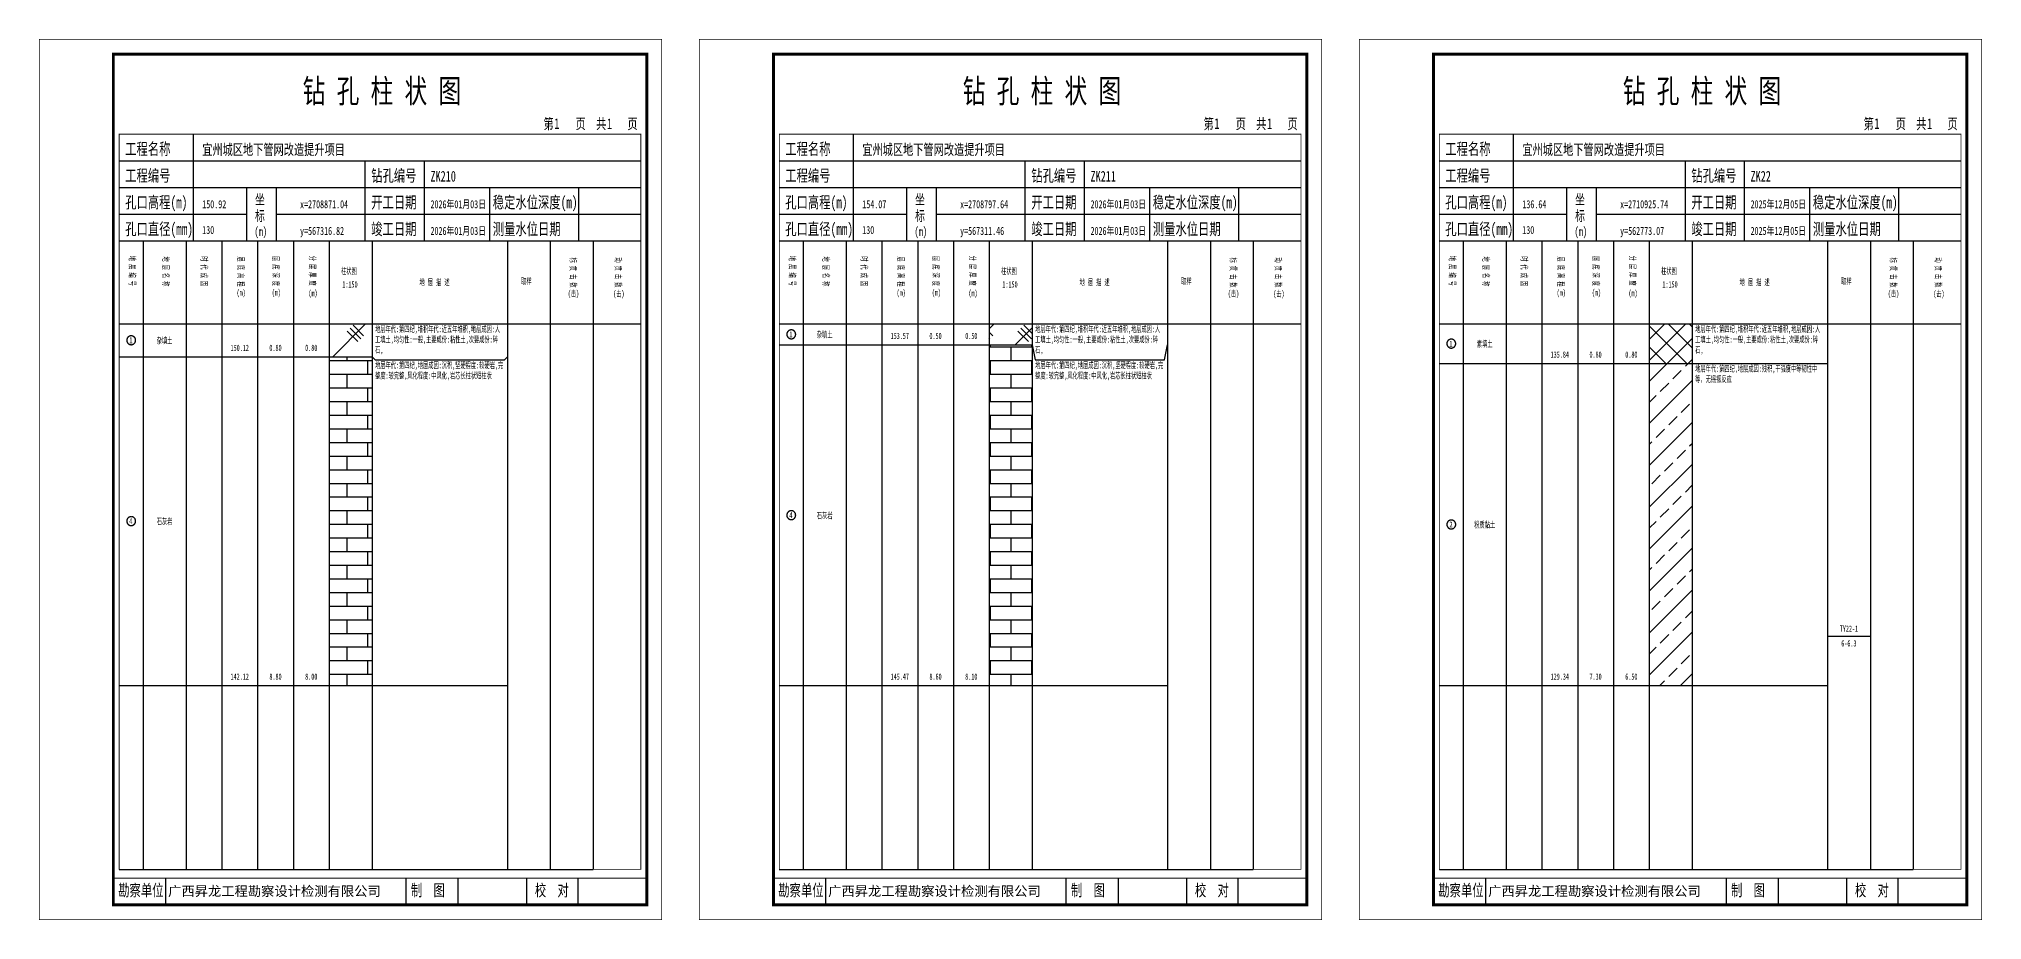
# Model space of a CAD drawing. Header units: millimetres. Extents: x 0 to 2711117, y 0 to 567555.
# Drawn here: x 49659 to 50315, y 0 to 297 of the extents above; entities that cross this region are included whole.
import ezdxf
from ezdxf.enums import TextEntityAlignment as Align

# ---------------------------------------------------------------- set-up
doc = ezdxf.new("R2010")
doc.units = ezdxf.units.MM
doc.layers.add('GICAD_POU_TEXTS', color=7, linetype='Continuous')
doc.layers.add('勘察点图例', color=7, linetype='Continuous')
doc.styles.add('HEAD_FONT', font='simfang.ttf', dxfattribs={"width": 0.6})
doc.styles.add('HEAD_FONT2', font='simfang.ttf', dxfattribs={"width": 0.6})
doc.styles.add('HT', font='simhei.ttf')
doc.styles.add('LZ_FONT', font='simfang.ttf', dxfattribs={"width": 0.7, "height": 8})
doc.styles.add('成果图图块', font='simfang.ttf', dxfattribs={"height": 2.5})
doc.styles.add('成果图表体', font='simfang.ttf', dxfattribs={"width": 0.6, "height": 2.1})
pattern_1 = [(45, (0, 0), (-7.0710678, 7.0710678), []), (135, (2.5, -1), (-14.142136, -14.142136), [5, -15]), (135, (1.5, -2), (-14.142136, -14.142136), [5, -15]), (135, (0.5, -3), (-14.142136, -14.142136), [5, -15]), (135, (16.5, -1), (-14.142136, -14.142136), [5, -15]), (135, (15.5, -2), (-14.142136, -14.142136), [5, -15]), (135, (14.5, -3), (-14.142136, -14.142136), [5, -15])]
pattern_2 = [(0, (0, 0), (0, 4.6), []), (90, (0, 0), (-7, 4.6), [4.6, -4.6])]

# ---------------------------------------------------------------- blocks, each defined once
blk = doc.blocks.new('ZK210')
for p, q in [((52, 229), (52, 265)), ((27, 256), (203, 256)), ((110, 229), (110, 256)), ((130, 229), (130, 256)), ((27, 247), (203, 247)), ((70, 229), (70, 247)), ((80, 229), (80, 247)), ((152, 229), (152, 247)), ((182, 229), (182, 247)), ((27, 238), (70, 238)), ((80, 238), (203, 238)), ((27, 229), (35.05, 229)), ((35.05, 229), (35.05, 17)), ((35.05, 229), (49.53, 229)), ((49.53, 229), (49.53, 17)), ((49.53, 229), (61.6, 229)), ((61.6, 229), (61.6, 17)), ((61.6, 229), (73.68, 229)), ((73.68, 229), (73.68, 17)), ((73.68, 229), (85.75, 229)), ((85.75, 229), (85.75, 17)), ((85.75, 229), (97.82, 229)), ((97.82, 229), (97.82, 17)), ((97.82, 229), (112.3, 229)), ((112.3, 229), (112.3, 17)), ((112.3, 229), (157.93, 229)), ((157.93, 229), (157.93, 17)), ((157.93, 229), (172.42, 229)), ((172.42, 229), (172.42, 17)), ((172.42, 229), (186.9, 229)), ((186.9, 229), (186.9, 17)), ((186.9, 229), (203, 229)), ((27, 201), (203, 201)), ((27, 17), (35.05, 17)), ((35.05, 17), (49.53, 17)), ((42.74, 4.95), (42.74, 13.95)), ((42.74, 4.95), (42.74, 13.95)), ((49.53, 17), (61.6, 17)), ((61.6, 17), (73.68, 17)), ((73.68, 17), (85.75, 17)), ((85.75, 17), (97.82, 17)), ((97.82, 17), (112.3, 17)), ((112.3, 17), (157.93, 17)), ((123.83, 4.95), (123.83, 13.95)), ((141.38, 4.95), (141.38, 13.95)), ((157.93, 17), (172.42, 17)), ((164.48, 4.95), (164.48, 13.95)), ((172.42, 17), (186.9, 17)), ((181.84, 4.95), (181.84, 13.95)), ((181.84, 4.95), (181.84, 13.95))]:
    blk.add_line(p, q)
for points, const_width in [([(0, 0), (210, 0), (210, 297), (0, 297)], 0.25), ([(25, 5), (205, 5), (205, 292), (25, 292)], 1), ([(27, 265), (203, 265), (203, 17), (27, 17)], 0.3)]:
    blk.add_lwpolyline(points, close=True, dxfattribs=dict(const_width=const_width))
at = {"const_width": 0.3}
for points in [[(27, 229), (203, 229)], [(25, 14), (205, 14)]]:
    blk.add_lwpolyline(points, dxfattribs=at)
at = {"style": 'LZ_FONT', "width": 0.7}
for s, height, p in [('钻 孔 柱 状 图', 8, (88.9, 275.54)), ('第', 3.6, (170.12, 266.7)), ('1', 3.6, (173.78, 266.75)), ('页', 3.6, (180.96, 266.7)), ('共', 3.6, (187.88, 266.7)), ('1', 3.6, (191.54, 266.7)), ('页', 3.6, (198.44, 266.7)), ('工程名称', 4, (29, 258)), ('宜州城区地下管网改造提升项目', 3.6, (55, 258)), ('工程编号', 4, (29, 249)), ('钻孔编号', 4, (112, 249)), ('ZK210', 3.6, (132, 249)), ('孔口高程(m)', 4, (29, 240)), ('150.92', 2.7, (55, 240)), ('坐', 3.5, (72.79, 241.24)), ('x=2708871.04', 2.7, (88, 240)), ('开工日期', 4, (112, 240)), ('2026年01月03日', 2.7, (132, 240)), ('稳定水位深度(m)', 4, (153, 240)), ('标', 3.5, (72.79, 235.7)), ('孔口直径(mm)', 4, (29, 231)), ('130', 2.7, (54.98, 231.31)), ('(m) ', 3, (72.59, 230.65)), ('y=567316.82', 2.7, (88, 231)), ('竣工日期', 4, (112, 231)), ('2026年01月03日', 2.7, (132, 231)), ('测量水位日期', 4, (153, 231)), ('勘察单位', 4, (26.65, 7.95)), ('制  图', 4, (125.4, 7.95)), ('校  对', 4, (167.22, 7.95))]:
    blk.add_text(s, height=height, dxfattribs=at).set_placement(p)
at = {"style": 'HT'}
blk.add_text('广西昇龙工程勘察设计检测有限公司', height=3.2865, dxfattribs=at).set_placement((43.48, 8.02))
at = {"char_height": 2.1, "width": 22.806, "attachment_point": 1, "rotation": 270, "style": 'HEAD_FONT'}
for s, insert in [('地 层 编 号', (32.46, 223.92)), ('地 层 名 称', (43.79, 223.76)), ('时 代 成 因', (56.67, 223.83)), ('层 底 高 程', (69.07, 223.71)), ('层 底 深 度', (80.9, 223.91)), ('分 层 厚 度', (93.26, 224.01)), ('标 贯 击 数', (181.21, 223.37)), ('动 贯 击 数', (196.38, 223.43))]:
    blk.add_mtext(s, dxfattribs=dict(at, insert=insert))
at = {"char_height": 2.1, "attachment_point": 1}
for s, insert, width, style in [('柱状图', (101.82, 219.87), 7.855, 'HEAD_FONT2'), ('地 层 描 述', (128.29, 216.11), 22.0781, 'HEAD_FONT2'), ('取样', (162.58, 216.44), 7.855, 'HEAD_FONT2'), ('(m)', (66.58, 212.56), 4.7944, 'HEAD_FONT'), ('(m)', (78.47, 212.61), 4.7944, 'HEAD_FONT'), ('(m)', (90.81, 212.43), 4.7944, 'HEAD_FONT'), ('1:150', (102.26, 215.36), 6.9223, 'HEAD_FONT2'), ('(击)', (178.33, 212.31), 7.855, 'HEAD_FONT2'), ('(击)', (193.64, 212.22), 7.855, 'HEAD_FONT2')]:
    blk.add_mtext(s, dxfattribs=dict(at, insert=insert, width=width, style=style))
blk = doc.blocks.new('ZK210_0')
at = {"color": 7}
blk.add_polyline3d([(-1.5, 0.02, 0), (-1.5, -0.06, 0), (-1.49, -0.13, 0), (-1.48, -0.2, 0), (-1.47, -0.28, 0), (-1.46, -0.35, 0), (-1.44, -0.42, 0), (-1.41, -0.49, 0), (-1.39, -0.56, 0), (-1.36, -0.63, 0), (-1.32, -0.69, 0), (-1.29, -0.76, 0), (-1.25, -0.82, 0), (-1.2, -0.88, 0), (-1.16, -0.94, 0), (-1.11, -0.99, 0), (-1.06, -1.04, 0), (-1.01, -1.1, 0), (-0.95, -1.14, 0), (-0.89, -1.19, 0), (-0.83, -1.23, 0), (-0.77, -1.27, 0), (-0.71, -1.31, 0), (-0.64, -1.34, 0), (-0.57, -1.37, 0), (-0.51, -1.4, 0), (-0.44, -1.42, 0), (-0.36, -1.44, 0), (-0.29, -1.46, 0), (-0.22, -1.47, 0), (-0.15, -1.48, 0), (-0.07, -1.48, 0), (0, -1.48, 0), (0.07, -1.48, 0), (0.15, -1.48, 0), (0.22, -1.47, 0), (0.29, -1.46, 0), (0.36, -1.44, 0), (0.44, -1.42, 0), (0.51, -1.4, 0), (0.57, -1.37, 0), (0.64, -1.34, 0), (0.71, -1.31, 0), (0.77, -1.27, 0), (0.83, -1.23, 0), (0.89, -1.19, 0), (0.95, -1.14, 0), (1.01, -1.1, 0), (1.06, -1.04, 0), (1.11, -0.99, 0), (1.16, -0.94, 0), (1.2, -0.88, 0), (1.25, -0.82, 0), (1.29, -0.76, 0), (1.32, -0.69, 0), (1.36, -0.63, 0), (1.39, -0.56, 0), (1.41, -0.49, 0), (1.44, -0.42, 0), (1.46, -0.35, 0), (1.47, -0.28, 0), (1.48, -0.2, 0), (1.49, -0.13, 0), (1.5, -0.06, 0), (1.5, 0.02, 0), (1.5, 0.09, 0), (1.49, 0.16, 0), (1.48, 0.24, 0), (1.47, 0.31, 0), (1.46, 0.38, 0), (1.44, 0.45, 0), (1.41, 0.52, 0), (1.39, 0.59, 0), (1.36, 0.66, 0), (1.32, 0.72, 0), (1.29, 0.79, 0), (1.25, 0.85, 0), (1.2, 0.91, 0), (1.16, 0.97, 0), (1.11, 1.02, 0), (1.06, 1.08, 0), (1.01, 1.13, 0), (0.95, 1.18, 0), (0.89, 1.22, 0), (0.83, 1.26, 0), (0.77, 1.3, 0), (0.71, 1.34, 0), (0.64, 1.37, 0), (0.57, 1.4, 0), (0.51, 1.43, 0), (0.44, 1.45, 0), (0.36, 1.47, 0), (0.29, 1.49, 0), (0.22, 1.5, 0), (0.15, 1.51, 0), (0.07, 1.51, 0), (0, 1.52, 0), (-0.07, 1.51, 0), (-0.15, 1.51, 0), (-0.22, 1.5, 0), (-0.29, 1.49, 0), (-0.36, 1.47, 0), (-0.44, 1.45, 0), (-0.51, 1.43, 0), (-0.57, 1.4, 0), (-0.64, 1.37, 0), (-0.71, 1.34, 0), (-0.77, 1.3, 0), (-0.83, 1.26, 0), (-0.89, 1.22, 0), (-0.95, 1.18, 0), (-1.01, 1.13, 0), (-1.06, 1.08, 0), (-1.11, 1.02, 0), (-1.16, 0.97, 0), (-1.2, 0.91, 0), (-1.25, 0.85, 0), (-1.29, 0.79, 0), (-1.32, 0.72, 0), (-1.36, 0.66, 0), (-1.39, 0.59, 0), (-1.41, 0.52, 0), (-1.44, 0.45, 0), (-1.46, 0.38, 0), (-1.47, 0.31, 0), (-1.48, 0.24, 0), (-1.49, 0.16, 0), (-1.5, 0.09, 0), (-1.5, 0.02, 0)], dxfattribs=at)
at = {"layer": 'GICAD_POU_TEXTS', "color": 7, "style": '成果图图块', "width": 0.7}
blk.add_text('1', height=2, dxfattribs=at).set_placement((-0.09, -0.99), align=Align.CENTER)
blk = doc.blocks.new('ZK210_1')
at = {"color": 7}
blk.add_polyline3d([(-1.5, 0.02, 0), (-1.5, -0.06, 0), (-1.49, -0.13, 0), (-1.48, -0.2, 0), (-1.47, -0.28, 0), (-1.46, -0.35, 0), (-1.44, -0.42, 0), (-1.41, -0.49, 0), (-1.39, -0.56, 0), (-1.36, -0.63, 0), (-1.32, -0.69, 0), (-1.29, -0.76, 0), (-1.25, -0.82, 0), (-1.2, -0.88, 0), (-1.16, -0.94, 0), (-1.11, -0.99, 0), (-1.06, -1.04, 0), (-1.01, -1.1, 0), (-0.95, -1.14, 0), (-0.89, -1.19, 0), (-0.83, -1.23, 0), (-0.77, -1.27, 0), (-0.71, -1.31, 0), (-0.64, -1.34, 0), (-0.57, -1.37, 0), (-0.51, -1.4, 0), (-0.44, -1.42, 0), (-0.36, -1.44, 0), (-0.29, -1.46, 0), (-0.22, -1.47, 0), (-0.15, -1.48, 0), (-0.07, -1.48, 0), (0, -1.48, 0), (0.07, -1.48, 0), (0.15, -1.48, 0), (0.22, -1.47, 0), (0.29, -1.46, 0), (0.36, -1.44, 0), (0.44, -1.42, 0), (0.51, -1.4, 0), (0.57, -1.37, 0), (0.64, -1.34, 0), (0.71, -1.31, 0), (0.77, -1.27, 0), (0.83, -1.23, 0), (0.89, -1.19, 0), (0.95, -1.14, 0), (1.01, -1.1, 0), (1.06, -1.04, 0), (1.11, -0.99, 0), (1.16, -0.94, 0), (1.2, -0.88, 0), (1.25, -0.82, 0), (1.29, -0.76, 0), (1.32, -0.69, 0), (1.36, -0.63, 0), (1.39, -0.56, 0), (1.41, -0.49, 0), (1.44, -0.42, 0), (1.46, -0.35, 0), (1.47, -0.28, 0), (1.48, -0.2, 0), (1.49, -0.13, 0), (1.5, -0.06, 0), (1.5, 0.02, 0), (1.5, 0.09, 0), (1.49, 0.16, 0), (1.48, 0.24, 0), (1.47, 0.31, 0), (1.46, 0.38, 0), (1.44, 0.45, 0), (1.41, 0.52, 0), (1.39, 0.59, 0), (1.36, 0.66, 0), (1.32, 0.72, 0), (1.29, 0.79, 0), (1.25, 0.85, 0), (1.2, 0.91, 0), (1.16, 0.97, 0), (1.11, 1.02, 0), (1.06, 1.08, 0), (1.01, 1.13, 0), (0.95, 1.18, 0), (0.89, 1.22, 0), (0.83, 1.26, 0), (0.77, 1.3, 0), (0.71, 1.34, 0), (0.64, 1.37, 0), (0.57, 1.4, 0), (0.51, 1.43, 0), (0.44, 1.45, 0), (0.36, 1.47, 0), (0.29, 1.49, 0), (0.22, 1.5, 0), (0.15, 1.51, 0), (0.07, 1.51, 0), (0, 1.52, 0), (-0.07, 1.51, 0), (-0.15, 1.51, 0), (-0.22, 1.5, 0), (-0.29, 1.49, 0), (-0.36, 1.47, 0), (-0.44, 1.45, 0), (-0.51, 1.43, 0), (-0.57, 1.4, 0), (-0.64, 1.37, 0), (-0.71, 1.34, 0), (-0.77, 1.3, 0), (-0.83, 1.26, 0), (-0.89, 1.22, 0), (-0.95, 1.18, 0), (-1.01, 1.13, 0), (-1.06, 1.08, 0), (-1.11, 1.02, 0), (-1.16, 0.97, 0), (-1.2, 0.91, 0), (-1.25, 0.85, 0), (-1.29, 0.79, 0), (-1.32, 0.72, 0), (-1.36, 0.66, 0), (-1.39, 0.59, 0), (-1.41, 0.52, 0), (-1.44, 0.45, 0), (-1.46, 0.38, 0), (-1.47, 0.31, 0), (-1.48, 0.24, 0), (-1.49, 0.16, 0), (-1.5, 0.09, 0), (-1.5, 0.02, 0)], dxfattribs=at)
at = {"layer": 'GICAD_POU_TEXTS', "color": 7, "style": '成果图图块', "width": 0.7}
blk.add_text('4', height=2, dxfattribs=at).set_placement((-0.09, -0.99), align=Align.CENTER)
blk = doc.blocks.new('ZK211')
for p, q in [((52, 229), (52, 265)), ((27, 256), (203, 256)), ((110, 229), (110, 256)), ((130, 229), (130, 256)), ((27, 247), (203, 247)), ((70, 229), (70, 247)), ((80, 229), (80, 247)), ((152, 229), (152, 247)), ((182, 229), (182, 247)), ((27, 238), (70, 238)), ((80, 238), (203, 238)), ((27, 229), (35.05, 229)), ((35.05, 229), (35.05, 17)), ((35.05, 229), (49.53, 229)), ((49.53, 229), (49.53, 17)), ((49.53, 229), (61.6, 229)), ((61.6, 229), (61.6, 17)), ((61.6, 229), (73.68, 229)), ((73.68, 229), (73.68, 17)), ((73.68, 229), (85.75, 229)), ((85.75, 229), (85.75, 17)), ((85.75, 229), (97.82, 229)), ((97.82, 229), (97.82, 17)), ((97.82, 229), (112.3, 229)), ((112.3, 229), (112.3, 17)), ((112.3, 229), (157.93, 229)), ((157.93, 229), (157.93, 17)), ((157.93, 229), (172.42, 229)), ((172.42, 229), (172.42, 17)), ((172.42, 229), (186.9, 229)), ((186.9, 229), (186.9, 17)), ((186.9, 229), (203, 229)), ((27, 201), (203, 201)), ((27, 17), (35.05, 17)), ((35.05, 17), (49.53, 17)), ((42.74, 4.95), (42.74, 13.95)), ((42.74, 4.95), (42.74, 13.95)), ((49.53, 17), (61.6, 17)), ((61.6, 17), (73.68, 17)), ((73.68, 17), (85.75, 17)), ((85.75, 17), (97.82, 17)), ((97.82, 17), (112.3, 17)), ((112.3, 17), (157.93, 17)), ((123.83, 4.95), (123.83, 13.95)), ((141.38, 4.95), (141.38, 13.95)), ((157.93, 17), (172.42, 17)), ((164.48, 4.95), (164.48, 13.95)), ((172.42, 17), (186.9, 17)), ((181.84, 4.95), (181.84, 13.95)), ((181.84, 4.95), (181.84, 13.95))]:
    blk.add_line(p, q)
for points, const_width in [([(0, 0), (210, 0), (210, 297), (0, 297)], 0.25), ([(25, 5), (205, 5), (205, 292), (25, 292)], 1), ([(27, 265), (203, 265), (203, 17), (27, 17)], 0.3)]:
    blk.add_lwpolyline(points, close=True, dxfattribs=dict(const_width=const_width))
at = {"const_width": 0.3}
for points in [[(27, 229), (203, 229)], [(25, 14), (205, 14)]]:
    blk.add_lwpolyline(points, dxfattribs=at)
at = {"style": 'LZ_FONT', "width": 0.7}
for s, height, p in [('钻 孔 柱 状 图', 8, (88.9, 275.54)), ('第', 3.6, (170.12, 266.7)), ('1', 3.6, (173.78, 266.75)), ('页', 3.6, (180.96, 266.7)), ('共', 3.6, (187.88, 266.7)), ('1', 3.6, (191.54, 266.7)), ('页', 3.6, (198.44, 266.7)), ('工程名称', 4, (29, 258)), ('宜州城区地下管网改造提升项目', 3.6, (55, 258)), ('工程编号', 4, (29, 249)), ('钻孔编号', 4, (112, 249)), ('ZK211', 3.6, (132, 249)), ('孔口高程(m)', 4, (29, 240)), ('154.07', 2.7, (55, 240)), ('坐', 3.5, (72.79, 241.24)), ('x=2708797.64', 2.7, (88, 240)), ('开工日期', 4, (112, 240)), ('2026年01月03日', 2.7, (132, 240)), ('稳定水位深度(m)', 4, (153, 240)), ('标', 3.5, (72.79, 235.7)), ('孔口直径(mm)', 4, (29, 231)), ('130', 2.7, (54.98, 231.31)), ('(m) ', 3, (72.59, 230.65)), ('y=567311.46', 2.7, (88, 231)), ('竣工日期', 4, (112, 231)), ('2026年01月03日', 2.7, (132, 231)), ('测量水位日期', 4, (153, 231)), ('勘察单位', 4, (26.65, 7.95)), ('制  图', 4, (125.4, 7.95)), ('校  对', 4, (167.22, 7.95))]:
    blk.add_text(s, height=height, dxfattribs=at).set_placement(p)
at = {"style": 'HT'}
blk.add_text('广西昇龙工程勘察设计检测有限公司', height=3.2865, dxfattribs=at).set_placement((43.48, 8.02))
at = {"char_height": 2.1, "width": 22.806, "attachment_point": 1, "rotation": 270, "style": 'HEAD_FONT'}
for s, insert in [('地 层 编 号', (32.46, 223.92)), ('地 层 名 称', (43.79, 223.76)), ('时 代 成 因', (56.67, 223.83)), ('层 底 高 程', (69.07, 223.71)), ('层 底 深 度', (80.9, 223.91)), ('分 层 厚 度', (93.26, 224.01)), ('标 贯 击 数', (181.21, 223.37)), ('动 贯 击 数', (196.38, 223.43))]:
    blk.add_mtext(s, dxfattribs=dict(at, insert=insert))
at = {"char_height": 2.1, "attachment_point": 1}
for s, insert, width, style in [('柱状图', (101.82, 219.87), 7.855, 'HEAD_FONT2'), ('地 层 描 述', (128.29, 216.11), 22.0781, 'HEAD_FONT2'), ('取样', (162.58, 216.44), 7.855, 'HEAD_FONT2'), ('(m)', (66.58, 212.56), 4.7944, 'HEAD_FONT'), ('(m)', (78.47, 212.61), 4.7944, 'HEAD_FONT'), ('(m)', (90.81, 212.43), 4.7944, 'HEAD_FONT'), ('1:150', (102.26, 215.36), 6.9223, 'HEAD_FONT2'), ('(击)', (178.33, 212.31), 7.855, 'HEAD_FONT2'), ('(击)', (193.64, 212.22), 7.855, 'HEAD_FONT2')]:
    blk.add_mtext(s, dxfattribs=dict(at, insert=insert, width=width, style=style))
blk = doc.blocks.new('ZK211_0')
at = {"color": 7}
blk.add_polyline3d([(-1.5, 0.02, 0), (-1.5, -0.06, 0), (-1.49, -0.13, 0), (-1.48, -0.2, 0), (-1.47, -0.28, 0), (-1.46, -0.35, 0), (-1.44, -0.42, 0), (-1.41, -0.49, 0), (-1.39, -0.56, 0), (-1.36, -0.63, 0), (-1.32, -0.69, 0), (-1.29, -0.76, 0), (-1.25, -0.82, 0), (-1.2, -0.88, 0), (-1.16, -0.94, 0), (-1.11, -0.99, 0), (-1.06, -1.04, 0), (-1.01, -1.1, 0), (-0.95, -1.14, 0), (-0.89, -1.19, 0), (-0.83, -1.23, 0), (-0.77, -1.27, 0), (-0.71, -1.31, 0), (-0.64, -1.34, 0), (-0.57, -1.37, 0), (-0.51, -1.4, 0), (-0.44, -1.42, 0), (-0.36, -1.44, 0), (-0.29, -1.46, 0), (-0.22, -1.47, 0), (-0.15, -1.48, 0), (-0.07, -1.48, 0), (0, -1.48, 0), (0.07, -1.48, 0), (0.15, -1.48, 0), (0.22, -1.47, 0), (0.29, -1.46, 0), (0.36, -1.44, 0), (0.44, -1.42, 0), (0.51, -1.4, 0), (0.57, -1.37, 0), (0.64, -1.34, 0), (0.71, -1.31, 0), (0.77, -1.27, 0), (0.83, -1.23, 0), (0.89, -1.19, 0), (0.95, -1.14, 0), (1.01, -1.1, 0), (1.06, -1.04, 0), (1.11, -0.99, 0), (1.16, -0.94, 0), (1.2, -0.88, 0), (1.25, -0.82, 0), (1.29, -0.76, 0), (1.32, -0.69, 0), (1.36, -0.63, 0), (1.39, -0.56, 0), (1.41, -0.49, 0), (1.44, -0.42, 0), (1.46, -0.35, 0), (1.47, -0.28, 0), (1.48, -0.2, 0), (1.49, -0.13, 0), (1.5, -0.06, 0), (1.5, 0.02, 0), (1.5, 0.09, 0), (1.49, 0.16, 0), (1.48, 0.24, 0), (1.47, 0.31, 0), (1.46, 0.38, 0), (1.44, 0.45, 0), (1.41, 0.52, 0), (1.39, 0.59, 0), (1.36, 0.66, 0), (1.32, 0.72, 0), (1.29, 0.79, 0), (1.25, 0.85, 0), (1.2, 0.91, 0), (1.16, 0.97, 0), (1.11, 1.02, 0), (1.06, 1.08, 0), (1.01, 1.13, 0), (0.95, 1.18, 0), (0.89, 1.22, 0), (0.83, 1.26, 0), (0.77, 1.3, 0), (0.71, 1.34, 0), (0.64, 1.37, 0), (0.57, 1.4, 0), (0.51, 1.43, 0), (0.44, 1.45, 0), (0.36, 1.47, 0), (0.29, 1.49, 0), (0.22, 1.5, 0), (0.15, 1.51, 0), (0.07, 1.51, 0), (0, 1.52, 0), (-0.07, 1.51, 0), (-0.15, 1.51, 0), (-0.22, 1.5, 0), (-0.29, 1.49, 0), (-0.36, 1.47, 0), (-0.44, 1.45, 0), (-0.51, 1.43, 0), (-0.57, 1.4, 0), (-0.64, 1.37, 0), (-0.71, 1.34, 0), (-0.77, 1.3, 0), (-0.83, 1.26, 0), (-0.89, 1.22, 0), (-0.95, 1.18, 0), (-1.01, 1.13, 0), (-1.06, 1.08, 0), (-1.11, 1.02, 0), (-1.16, 0.97, 0), (-1.2, 0.91, 0), (-1.25, 0.85, 0), (-1.29, 0.79, 0), (-1.32, 0.72, 0), (-1.36, 0.66, 0), (-1.39, 0.59, 0), (-1.41, 0.52, 0), (-1.44, 0.45, 0), (-1.46, 0.38, 0), (-1.47, 0.31, 0), (-1.48, 0.24, 0), (-1.49, 0.16, 0), (-1.5, 0.09, 0), (-1.5, 0.02, 0)], dxfattribs=at)
at = {"layer": 'GICAD_POU_TEXTS', "color": 7, "style": '成果图图块', "width": 0.7}
blk.add_text('1', height=2, dxfattribs=at).set_placement((-0.09, -0.99), align=Align.CENTER)
blk = doc.blocks.new('ZK211_1')
at = {"color": 7}
blk.add_polyline3d([(-1.5, 0.02, 0), (-1.5, -0.06, 0), (-1.49, -0.13, 0), (-1.48, -0.2, 0), (-1.47, -0.28, 0), (-1.46, -0.35, 0), (-1.44, -0.42, 0), (-1.41, -0.49, 0), (-1.39, -0.56, 0), (-1.36, -0.63, 0), (-1.32, -0.69, 0), (-1.29, -0.76, 0), (-1.25, -0.82, 0), (-1.2, -0.88, 0), (-1.16, -0.94, 0), (-1.11, -0.99, 0), (-1.06, -1.04, 0), (-1.01, -1.1, 0), (-0.95, -1.14, 0), (-0.89, -1.19, 0), (-0.83, -1.23, 0), (-0.77, -1.27, 0), (-0.71, -1.31, 0), (-0.64, -1.34, 0), (-0.57, -1.37, 0), (-0.51, -1.4, 0), (-0.44, -1.42, 0), (-0.36, -1.44, 0), (-0.29, -1.46, 0), (-0.22, -1.47, 0), (-0.15, -1.48, 0), (-0.07, -1.48, 0), (0, -1.48, 0), (0.07, -1.48, 0), (0.15, -1.48, 0), (0.22, -1.47, 0), (0.29, -1.46, 0), (0.36, -1.44, 0), (0.44, -1.42, 0), (0.51, -1.4, 0), (0.57, -1.37, 0), (0.64, -1.34, 0), (0.71, -1.31, 0), (0.77, -1.27, 0), (0.83, -1.23, 0), (0.89, -1.19, 0), (0.95, -1.14, 0), (1.01, -1.1, 0), (1.06, -1.04, 0), (1.11, -0.99, 0), (1.16, -0.94, 0), (1.2, -0.88, 0), (1.25, -0.82, 0), (1.29, -0.76, 0), (1.32, -0.69, 0), (1.36, -0.63, 0), (1.39, -0.56, 0), (1.41, -0.49, 0), (1.44, -0.42, 0), (1.46, -0.35, 0), (1.47, -0.28, 0), (1.48, -0.2, 0), (1.49, -0.13, 0), (1.5, -0.06, 0), (1.5, 0.02, 0), (1.5, 0.09, 0), (1.49, 0.16, 0), (1.48, 0.24, 0), (1.47, 0.31, 0), (1.46, 0.38, 0), (1.44, 0.45, 0), (1.41, 0.52, 0), (1.39, 0.59, 0), (1.36, 0.66, 0), (1.32, 0.72, 0), (1.29, 0.79, 0), (1.25, 0.85, 0), (1.2, 0.91, 0), (1.16, 0.97, 0), (1.11, 1.02, 0), (1.06, 1.08, 0), (1.01, 1.13, 0), (0.95, 1.18, 0), (0.89, 1.22, 0), (0.83, 1.26, 0), (0.77, 1.3, 0), (0.71, 1.34, 0), (0.64, 1.37, 0), (0.57, 1.4, 0), (0.51, 1.43, 0), (0.44, 1.45, 0), (0.36, 1.47, 0), (0.29, 1.49, 0), (0.22, 1.5, 0), (0.15, 1.51, 0), (0.07, 1.51, 0), (0, 1.52, 0), (-0.07, 1.51, 0), (-0.15, 1.51, 0), (-0.22, 1.5, 0), (-0.29, 1.49, 0), (-0.36, 1.47, 0), (-0.44, 1.45, 0), (-0.51, 1.43, 0), (-0.57, 1.4, 0), (-0.64, 1.37, 0), (-0.71, 1.34, 0), (-0.77, 1.3, 0), (-0.83, 1.26, 0), (-0.89, 1.22, 0), (-0.95, 1.18, 0), (-1.01, 1.13, 0), (-1.06, 1.08, 0), (-1.11, 1.02, 0), (-1.16, 0.97, 0), (-1.2, 0.91, 0), (-1.25, 0.85, 0), (-1.29, 0.79, 0), (-1.32, 0.72, 0), (-1.36, 0.66, 0), (-1.39, 0.59, 0), (-1.41, 0.52, 0), (-1.44, 0.45, 0), (-1.46, 0.38, 0), (-1.47, 0.31, 0), (-1.48, 0.24, 0), (-1.49, 0.16, 0), (-1.5, 0.09, 0), (-1.5, 0.02, 0)], dxfattribs=at)
at = {"layer": 'GICAD_POU_TEXTS', "color": 7, "style": '成果图图块', "width": 0.7}
blk.add_text('4', height=2, dxfattribs=at).set_placement((-0.09, -0.99), align=Align.CENTER)
blk = doc.blocks.new('ZK22')
for p, q in [((52, 229), (52, 265)), ((27, 256), (203, 256)), ((110, 229), (110, 256)), ((130, 229), (130, 256)), ((27, 247), (203, 247)), ((70, 229), (70, 247)), ((80, 229), (80, 247)), ((152, 229), (152, 247)), ((182, 229), (182, 247)), ((27, 238), (70, 238)), ((80, 238), (203, 238)), ((27, 229), (35.05, 229)), ((35.05, 229), (35.05, 17)), ((35.05, 229), (49.53, 229)), ((49.53, 229), (49.53, 17)), ((49.53, 229), (61.6, 229)), ((61.6, 229), (61.6, 17)), ((61.6, 229), (73.68, 229)), ((73.68, 229), (73.68, 17)), ((73.68, 229), (85.75, 229)), ((85.75, 229), (85.75, 17)), ((85.75, 229), (97.82, 229)), ((97.82, 229), (97.82, 17)), ((97.82, 229), (112.3, 229)), ((112.3, 229), (112.3, 17)), ((112.3, 229), (157.93, 229)), ((157.93, 229), (157.93, 17)), ((157.93, 229), (172.42, 229)), ((172.42, 229), (172.42, 17)), ((172.42, 229), (186.9, 229)), ((186.9, 229), (186.9, 17)), ((186.9, 229), (203, 229)), ((27, 201), (203, 201)), ((27, 17), (35.05, 17)), ((35.05, 17), (49.53, 17)), ((42.74, 4.95), (42.74, 13.95)), ((42.74, 4.95), (42.74, 13.95)), ((49.53, 17), (61.6, 17)), ((61.6, 17), (73.68, 17)), ((73.68, 17), (85.75, 17)), ((85.75, 17), (97.82, 17)), ((97.82, 17), (112.3, 17)), ((112.3, 17), (157.93, 17)), ((123.83, 4.95), (123.83, 13.95)), ((141.38, 4.95), (141.38, 13.95)), ((157.93, 17), (172.42, 17)), ((164.48, 4.95), (164.48, 13.95)), ((172.42, 17), (186.9, 17)), ((181.84, 4.95), (181.84, 13.95)), ((181.84, 4.95), (181.84, 13.95))]:
    blk.add_line(p, q)
for points, const_width in [([(0, 0), (210, 0), (210, 297), (0, 297)], 0.25), ([(25, 5), (205, 5), (205, 292), (25, 292)], 1), ([(27, 265), (203, 265), (203, 17), (27, 17)], 0.3)]:
    blk.add_lwpolyline(points, close=True, dxfattribs=dict(const_width=const_width))
at = {"const_width": 0.3}
for points in [[(27, 229), (203, 229)], [(25, 14), (205, 14)]]:
    blk.add_lwpolyline(points, dxfattribs=at)
at = {"style": 'LZ_FONT', "width": 0.7}
for s, height, p in [('钻 孔 柱 状 图', 8, (88.9, 275.54)), ('第', 3.6, (170.12, 266.7)), ('1', 3.6, (173.78, 266.75)), ('页', 3.6, (180.96, 266.7)), ('共', 3.6, (187.88, 266.7)), ('1', 3.6, (191.54, 266.7)), ('页', 3.6, (198.44, 266.7)), ('工程名称', 4, (29, 258)), ('宜州城区地下管网改造提升项目', 3.6, (55, 258)), ('工程编号', 4, (29, 249)), ('钻孔编号', 4, (112, 249)), ('ZK22', 3.6, (132, 249)), ('孔口高程(m)', 4, (29, 240)), ('136.64', 2.7, (55, 240)), ('坐', 3.5, (72.79, 241.24)), ('x=2710925.74', 2.7, (88, 240)), ('开工日期', 4, (112, 240)), ('2025年12月05日', 2.7, (132, 240)), ('稳定水位深度(m)', 4, (153, 240)), ('标', 3.5, (72.79, 235.7)), ('孔口直径(mm)', 4, (29, 231)), ('130', 2.7, (54.98, 231.31)), ('(m) ', 3, (72.59, 230.65)), ('y=562773.07', 2.7, (88, 231)), ('竣工日期', 4, (112, 231)), ('2025年12月05日', 2.7, (132, 231)), ('测量水位日期', 4, (153, 231)), ('勘察单位', 4, (26.65, 7.95)), ('制  图', 4, (125.4, 7.95)), ('校  对', 4, (167.22, 7.95))]:
    blk.add_text(s, height=height, dxfattribs=at).set_placement(p)
at = {"style": 'HT'}
blk.add_text('广西昇龙工程勘察设计检测有限公司', height=3.2865, dxfattribs=at).set_placement((43.48, 8.02))
at = {"char_height": 2.1, "width": 22.806, "attachment_point": 1, "rotation": 270, "style": 'HEAD_FONT'}
for s, insert in [('地 层 编 号', (32.46, 223.92)), ('地 层 名 称', (43.79, 223.76)), ('时 代 成 因', (56.67, 223.83)), ('层 底 高 程', (69.07, 223.71)), ('层 底 深 度', (80.9, 223.91)), ('分 层 厚 度', (93.26, 224.01)), ('标 贯 击 数', (181.21, 223.37)), ('动 贯 击 数', (196.38, 223.43))]:
    blk.add_mtext(s, dxfattribs=dict(at, insert=insert))
at = {"char_height": 2.1, "attachment_point": 1}
for s, insert, width, style in [('柱状图', (101.82, 219.87), 7.855, 'HEAD_FONT2'), ('地 层 描 述', (128.29, 216.11), 22.0781, 'HEAD_FONT2'), ('取样', (162.58, 216.44), 7.855, 'HEAD_FONT2'), ('(m)', (66.58, 212.56), 4.7944, 'HEAD_FONT'), ('(m)', (78.47, 212.61), 4.7944, 'HEAD_FONT'), ('(m)', (90.81, 212.43), 4.7944, 'HEAD_FONT'), ('1:150', (102.26, 215.36), 6.9223, 'HEAD_FONT2'), ('(击)', (178.33, 212.31), 7.855, 'HEAD_FONT2'), ('(击)', (193.64, 212.22), 7.855, 'HEAD_FONT2')]:
    blk.add_mtext(s, dxfattribs=dict(at, insert=insert, width=width, style=style))
blk = doc.blocks.new('ZK22_0')
at = {"color": 7}
blk.add_polyline3d([(-1.5, 0.02, 0), (-1.5, -0.06, 0), (-1.49, -0.13, 0), (-1.48, -0.2, 0), (-1.47, -0.28, 0), (-1.46, -0.35, 0), (-1.44, -0.42, 0), (-1.41, -0.49, 0), (-1.39, -0.56, 0), (-1.36, -0.63, 0), (-1.32, -0.69, 0), (-1.29, -0.76, 0), (-1.25, -0.82, 0), (-1.2, -0.88, 0), (-1.16, -0.94, 0), (-1.11, -0.99, 0), (-1.06, -1.04, 0), (-1.01, -1.1, 0), (-0.95, -1.14, 0), (-0.89, -1.19, 0), (-0.83, -1.23, 0), (-0.77, -1.27, 0), (-0.71, -1.31, 0), (-0.64, -1.34, 0), (-0.57, -1.37, 0), (-0.51, -1.4, 0), (-0.44, -1.42, 0), (-0.36, -1.44, 0), (-0.29, -1.46, 0), (-0.22, -1.47, 0), (-0.15, -1.48, 0), (-0.07, -1.48, 0), (0, -1.48, 0), (0.07, -1.48, 0), (0.15, -1.48, 0), (0.22, -1.47, 0), (0.29, -1.46, 0), (0.36, -1.44, 0), (0.44, -1.42, 0), (0.51, -1.4, 0), (0.57, -1.37, 0), (0.64, -1.34, 0), (0.71, -1.31, 0), (0.77, -1.27, 0), (0.83, -1.23, 0), (0.89, -1.19, 0), (0.95, -1.14, 0), (1.01, -1.1, 0), (1.06, -1.04, 0), (1.11, -0.99, 0), (1.16, -0.94, 0), (1.2, -0.88, 0), (1.25, -0.82, 0), (1.29, -0.76, 0), (1.32, -0.69, 0), (1.36, -0.63, 0), (1.39, -0.56, 0), (1.41, -0.49, 0), (1.44, -0.42, 0), (1.46, -0.35, 0), (1.47, -0.28, 0), (1.48, -0.2, 0), (1.49, -0.13, 0), (1.5, -0.06, 0), (1.5, 0.02, 0), (1.5, 0.09, 0), (1.49, 0.16, 0), (1.48, 0.24, 0), (1.47, 0.31, 0), (1.46, 0.38, 0), (1.44, 0.45, 0), (1.41, 0.52, 0), (1.39, 0.59, 0), (1.36, 0.66, 0), (1.32, 0.72, 0), (1.29, 0.79, 0), (1.25, 0.85, 0), (1.2, 0.91, 0), (1.16, 0.97, 0), (1.11, 1.02, 0), (1.06, 1.08, 0), (1.01, 1.13, 0), (0.95, 1.18, 0), (0.89, 1.22, 0), (0.83, 1.26, 0), (0.77, 1.3, 0), (0.71, 1.34, 0), (0.64, 1.37, 0), (0.57, 1.4, 0), (0.51, 1.43, 0), (0.44, 1.45, 0), (0.36, 1.47, 0), (0.29, 1.49, 0), (0.22, 1.5, 0), (0.15, 1.51, 0), (0.07, 1.51, 0), (0, 1.52, 0), (-0.07, 1.51, 0), (-0.15, 1.51, 0), (-0.22, 1.5, 0), (-0.29, 1.49, 0), (-0.36, 1.47, 0), (-0.44, 1.45, 0), (-0.51, 1.43, 0), (-0.57, 1.4, 0), (-0.64, 1.37, 0), (-0.71, 1.34, 0), (-0.77, 1.3, 0), (-0.83, 1.26, 0), (-0.89, 1.22, 0), (-0.95, 1.18, 0), (-1.01, 1.13, 0), (-1.06, 1.08, 0), (-1.11, 1.02, 0), (-1.16, 0.97, 0), (-1.2, 0.91, 0), (-1.25, 0.85, 0), (-1.29, 0.79, 0), (-1.32, 0.72, 0), (-1.36, 0.66, 0), (-1.39, 0.59, 0), (-1.41, 0.52, 0), (-1.44, 0.45, 0), (-1.46, 0.38, 0), (-1.47, 0.31, 0), (-1.48, 0.24, 0), (-1.49, 0.16, 0), (-1.5, 0.09, 0), (-1.5, 0.02, 0)], dxfattribs=at)
at = {"layer": 'GICAD_POU_TEXTS', "color": 7, "style": '成果图图块', "width": 0.7}
blk.add_text('1', height=2, dxfattribs=at).set_placement((-0.09, -0.99), align=Align.CENTER)
blk = doc.blocks.new('ZK22_1')
at = {"color": 7}
blk.add_polyline3d([(-1.5, 0.02, 0), (-1.5, -0.06, 0), (-1.49, -0.13, 0), (-1.48, -0.2, 0), (-1.47, -0.28, 0), (-1.46, -0.35, 0), (-1.44, -0.42, 0), (-1.41, -0.49, 0), (-1.39, -0.56, 0), (-1.36, -0.63, 0), (-1.32, -0.69, 0), (-1.29, -0.76, 0), (-1.25, -0.82, 0), (-1.2, -0.88, 0), (-1.16, -0.94, 0), (-1.11, -0.99, 0), (-1.06, -1.04, 0), (-1.01, -1.1, 0), (-0.95, -1.14, 0), (-0.89, -1.19, 0), (-0.83, -1.23, 0), (-0.77, -1.27, 0), (-0.71, -1.31, 0), (-0.64, -1.34, 0), (-0.57, -1.37, 0), (-0.51, -1.4, 0), (-0.44, -1.42, 0), (-0.36, -1.44, 0), (-0.29, -1.46, 0), (-0.22, -1.47, 0), (-0.15, -1.48, 0), (-0.07, -1.48, 0), (0, -1.48, 0), (0.07, -1.48, 0), (0.15, -1.48, 0), (0.22, -1.47, 0), (0.29, -1.46, 0), (0.36, -1.44, 0), (0.44, -1.42, 0), (0.51, -1.4, 0), (0.57, -1.37, 0), (0.64, -1.34, 0), (0.71, -1.31, 0), (0.77, -1.27, 0), (0.83, -1.23, 0), (0.89, -1.19, 0), (0.95, -1.14, 0), (1.01, -1.1, 0), (1.06, -1.04, 0), (1.11, -0.99, 0), (1.16, -0.94, 0), (1.2, -0.88, 0), (1.25, -0.82, 0), (1.29, -0.76, 0), (1.32, -0.69, 0), (1.36, -0.63, 0), (1.39, -0.56, 0), (1.41, -0.49, 0), (1.44, -0.42, 0), (1.46, -0.35, 0), (1.47, -0.28, 0), (1.48, -0.2, 0), (1.49, -0.13, 0), (1.5, -0.06, 0), (1.5, 0.02, 0), (1.5, 0.09, 0), (1.49, 0.16, 0), (1.48, 0.24, 0), (1.47, 0.31, 0), (1.46, 0.38, 0), (1.44, 0.45, 0), (1.41, 0.52, 0), (1.39, 0.59, 0), (1.36, 0.66, 0), (1.32, 0.72, 0), (1.29, 0.79, 0), (1.25, 0.85, 0), (1.2, 0.91, 0), (1.16, 0.97, 0), (1.11, 1.02, 0), (1.06, 1.08, 0), (1.01, 1.13, 0), (0.95, 1.18, 0), (0.89, 1.22, 0), (0.83, 1.26, 0), (0.77, 1.3, 0), (0.71, 1.34, 0), (0.64, 1.37, 0), (0.57, 1.4, 0), (0.51, 1.43, 0), (0.44, 1.45, 0), (0.36, 1.47, 0), (0.29, 1.49, 0), (0.22, 1.5, 0), (0.15, 1.51, 0), (0.07, 1.51, 0), (0, 1.52, 0), (-0.07, 1.51, 0), (-0.15, 1.51, 0), (-0.22, 1.5, 0), (-0.29, 1.49, 0), (-0.36, 1.47, 0), (-0.44, 1.45, 0), (-0.51, 1.43, 0), (-0.57, 1.4, 0), (-0.64, 1.37, 0), (-0.71, 1.34, 0), (-0.77, 1.3, 0), (-0.83, 1.26, 0), (-0.89, 1.22, 0), (-0.95, 1.18, 0), (-1.01, 1.13, 0), (-1.06, 1.08, 0), (-1.11, 1.02, 0), (-1.16, 0.97, 0), (-1.2, 0.91, 0), (-1.25, 0.85, 0), (-1.29, 0.79, 0), (-1.32, 0.72, 0), (-1.36, 0.66, 0), (-1.39, 0.59, 0), (-1.41, 0.52, 0), (-1.44, 0.45, 0), (-1.46, 0.38, 0), (-1.47, 0.31, 0), (-1.48, 0.24, 0), (-1.49, 0.16, 0), (-1.5, 0.09, 0), (-1.5, 0.02, 0)], dxfattribs=at)
at = {"layer": 'GICAD_POU_TEXTS', "color": 7, "style": '成果图图块', "width": 0.7}
blk.add_text('2', height=2, dxfattribs=at).set_placement((-0.09, -0.99), align=Align.CENTER)

msp = doc.modelspace()

# ---------------------------------------------------------------- hatches: boundary and pattern name
at = {"layer": '勘察点图例'}
h = msp.add_hatch(dxfattribs=at)
h.set_pattern_fill('GKZTT', color=256, scale=0.5, style=0, pattern_type=2)
h.set_pattern_definition(pattern_1)
h.paths.add_polyline_path([(49756.91, 189.91), (49771.39, 189.91), (49771.39, 201), (49756.91, 201)])
h = msp.add_hatch(dxfattribs=at)
h.set_pattern_fill('GKZTT', color=256, scale=0.5, style=0, pattern_type=2)
h.set_pattern_definition(pattern_1)
h.paths.add_polyline_path([(49979.59, 193.91), (49994.08, 193.91), (49994.08, 201), (49979.59, 201)])
h = msp.add_hatch(dxfattribs=at)
h.set_pattern_fill('GKSTT', color=256, scale=0.5, style=0, pattern_type=2)
h.set_pattern_definition([(45, (0, 0), (-3.5355339, 3.5355339), []), (135, (0, 0), (-3.5355339, -3.5355339), [])])
h.paths.add_polyline_path([(50202.28, 187.63), (50216.77, 187.63), (50216.77, 201), (50202.28, 201)])
h = msp.add_hatch(dxfattribs=at)
h.set_pattern_fill('GKSHY', color=256, scale=0.5, style=0, pattern_type=2)
h.set_pattern_definition(pattern_2)
h.paths.add_polyline_path([(49979.59, 79), (49994.08, 79), (49994.08, 193.91), (49979.59, 193.91)])
h = msp.add_hatch(dxfattribs=at)
h.set_pattern_fill('GKSHY', color=256, scale=0.5, style=0, pattern_type=2)
h.set_pattern_definition(pattern_2)
h.paths.add_polyline_path([(49756.91, 79), (49771.39, 79), (49771.39, 189.91), (49756.91, 189.91)])
h = msp.add_hatch(dxfattribs=at)
h.set_pattern_fill('GKFZNT', color=256, scale=0.5, style=0, pattern_type=2)
h.set_pattern_definition([(45, (0, 0), (-7.0710678, 7.0710678), []), (45, (7.071, 0), (-7.0710678, 7.0710678), [4, -2])])
h.paths.add_polyline_path([(50202.28, 79), (50216.77, 79), (50216.77, 187.63), (50202.28, 187.63)])

# ---------------------------------------------------------------- linework, layer by layer
for p, q in [((49908.78, 193.91), (49994.08, 193.91)), ((49994.08, 193.91), (49995.08, 188.81)), ((50038.71, 188.81), (50039.71, 193.91)), ((49686.09, 189.91), (49771.39, 189.91)), ((49771.39, 189.91), (49772.39, 188.81)), ((49772.39, 188.81), (49816.02, 188.81)), ((49816.02, 188.81), (49817.02, 189.91)), ((49995.08, 188.81), (50038.71, 188.81)), ((50131.46, 187.63), (50216.77, 187.63)), ((50216.77, 187.63), (50262.4, 187.63)), ((50262.4, 95.71), (50276.88, 95.71)), ((49686.09, 79), (49771.39, 79)), ((49771.39, 79), (49817.02, 79)), ((49908.78, 79), (49994.08, 79)), ((49994.08, 79), (50039.71, 79)), ((50131.46, 79), (50216.77, 79)), ((50216.77, 79), (50262.4, 79))]:
    msp.add_line(p, q, dxfattribs=at)

# ---------------------------------------------------------------- block references
for name, p in [('ZK210', (49659.09, 0)), ('ZK211', (49881.78, 0)), ('ZK22', (50104.46, 0)), ('ZK210_0', (49690.11, 195.45)), ('ZK211_0', (49912.8, 197.45)), ('ZK22_0', (50135.49, 194.32)), ('ZK211_1', (49912.8, 136.45)), ('ZK210_1', (49690.11, 134.45)), ('ZK22_1', (50135.49, 133.32))]:
    msp.add_blockref(name, p, dxfattribs=at)

# ---------------------------------------------------------------- texts
at = {"layer": '勘察点图例', "style": '成果图表体', "width": 0.6}
for s, p in [('杂填土', (49701.38, 195.45)), ('杂填土', (49924.07, 197.45)), ('153.57', (49949.42, 196.91)), ('0.50', (49961.49, 196.91)), ('0.50', (49973.56, 196.91)), ('150.12', (49726.73, 192.91)), ('0.80', (49738.8, 192.91)), ('0.80', (49750.87, 192.91)), ('素填土', (50146.75, 194.32)), ('135.84', (50172.1, 190.63)), ('0.80', (50184.17, 190.63)), ('0.80', (50196.25, 190.63)), ('石灰岩', (49924.07, 136.45)), ('石灰岩', (49701.38, 134.45)), ('粉质黏土', (50146.75, 133.32)), ('TY22-1', (50269.64, 98.21)), ('6-6.3', (50269.64, 93.21)), ('142.12', (49726.73, 82)), ('8.80', (49738.8, 82)), ('8.00', (49750.87, 82)), ('145.47', (49949.42, 82)), ('8.60', (49961.49, 82)), ('8.10', (49973.56, 82)), ('129.34', (50172.1, 82)), ('7.30', (50184.17, 82)), ('6.50', (50196.25, 82))]:
    msp.add_text(s, height=2.1, dxfattribs=at).set_placement(p, align=Align.MIDDLE)
at = {"layer": '勘察点图例', "char_height": 2.1, "width": 43.6296, "attachment_point": 1, "style": '成果图表体'}
for s, insert in [('地层年代:第四纪,堆积年代:近五年堆积,地层成因:人工填土,均匀性:一般,主要成份:粘性土,次要成份:碎石,', (49772.39, 200.3)), ('地层年代:第四纪,堆积年代:近五年堆积,地层成因:人工填土,均匀性:一般,主要成份:粘性土,次要成份:碎石,', (49995.08, 200.3)), ('地层年代:第四纪,堆积年代:近五年堆积,地层成因:人工填土,均匀性:一般,主要成份:粘性土,次要成份:碎石,', (50217.77, 200.3)), ('地层年代:第四纪,地层成因:沉积,坚硬程度:较硬岩,完整度:较完整,风化程度:中风化,岩芯长柱状短柱状', (49772.39, 188.11)), ('地层年代:第四纪,地层成因:沉积,坚硬程度:较硬岩,完整度:较完整,风化程度:中风化,岩芯长柱状短柱状', (49995.08, 188.11)), ('地层年代:第四纪,地层成因:残积,干强度中等韧性中等，无摇振反应', (50217.77, 186.93))]:
    msp.add_mtext(s, dxfattribs=dict(at, insert=insert))

doc.saveas('drawing.dxf')
